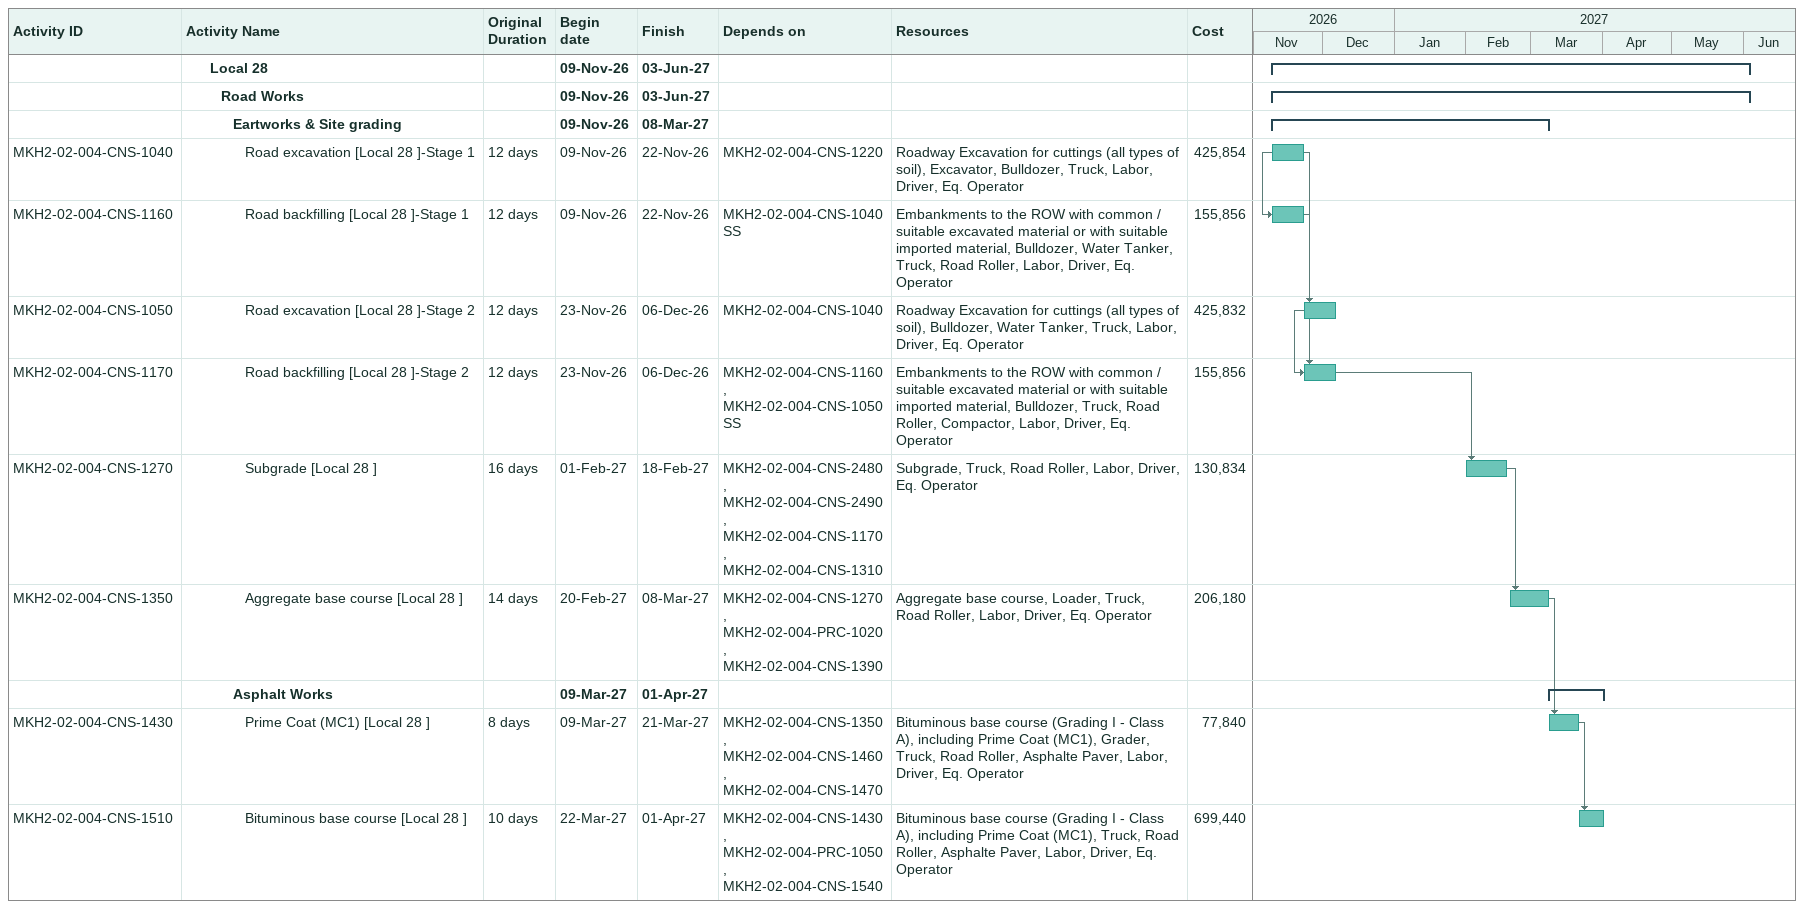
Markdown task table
| ID | Level | Task | Original duration | Start | Finish | Predecessors | Resources | Cost |
|---|---|---|---|---|---|---|---|---|
|  | 3 | **Local 28** |  | 2026-11-09 | 2027-06-03 |  |  |  |
|  | 4 | **Road Works** |  | 2026-11-09 | 2027-06-03 |  |  |  |
|  | 5 | **Eartworks & Site grading** |  | 2026-11-09 | 2027-03-08 |  |  |  |
| MKH2-02-004-CNS-1040 | 6 | Road excavation [Local 28 ]-Stage 1 | 12d | 2026-11-09 | 2026-11-22 | MKH2-02-004-CNS-1220 | Roadway Excavation for cuttings (all types of soil), Excavator, Bulldozer, Truck, Labor, Driver, Eq. Operator | 425854 |
| MKH2-02-004-CNS-1160 | 6 | Road backfilling [Local 28 ]-Stage 1 | 12d | 2026-11-09 | 2026-11-22 | MKH2-02-004-CNS-1040SS | Embankments to the ROW with common / suitable excavated material or with suitable imported material, Bulldozer, Water Tanker, Truck, Road Roller, Labor, Driver, Eq. Operator | 155856 |
| MKH2-02-004-CNS-1050 | 6 | Road excavation [Local 28 ]-Stage 2 | 12d | 2026-11-23 | 2026-12-06 | MKH2-02-004-CNS-1040 | Roadway Excavation for cuttings (all types of soil), Bulldozer, Water Tanker, Truck, Labor, Driver, Eq. Operator | 425832 |
| MKH2-02-004-CNS-1170 | 6 | Road backfilling [Local 28 ]-Stage 2 | 12d | 2026-11-23 | 2026-12-06 | MKH2-02-004-CNS-1160, MKH2-02-004-CNS-1050SS | Embankments to the ROW with common / suitable excavated material or with suitable imported material, Bulldozer, Truck, Road Roller, Compactor, Labor, Driver, Eq. Operator | 155856 |
| MKH2-02-004-CNS-1270 | 6 | Subgrade [Local 28 ] | 16d | 2027-02-01 | 2027-02-18 | MKH2-02-004-CNS-2480, MKH2-02-004-CNS-2490, MKH2-02-004-CNS-1170, MKH2-02-004-CNS-1310 | Subgrade, Truck, Road Roller, Labor, Driver, Eq. Operator | 130834 |
| MKH2-02-004-CNS-1350 | 6 | Aggregate base course [Local 28 ] | 14d | 2027-02-20 | 2027-03-08 | MKH2-02-004-CNS-1270, MKH2-02-004-PRC-1020, MKH2-02-004-CNS-1390 | Aggregate base course, Loader, Truck, Road Roller, Labor, Driver, Eq. Operator | 206180 |
|  | 5 | **Asphalt Works** |  | 2027-03-09 | 2027-04-01 |  |  |  |
| MKH2-02-004-CNS-1430 | 6 | Prime Coat (MC1) [Local 28 ] | 8d | 2027-03-09 | 2027-03-21 | MKH2-02-004-CNS-1350, MKH2-02-004-CNS-1460, MKH2-02-004-CNS-1470 | Bituminous base course (Grading I - Class A), including Prime Coat (MC1), Grader, Truck, Road Roller, Asphalte Paver, Labor, Driver, Eq. Operator | 77840 |
| MKH2-02-004-CNS-1510 | 6 | Bituminous base course [Local 28 ] | 10d | 2027-03-22 | 2027-04-01 | MKH2-02-004-CNS-1430, MKH2-02-004-PRC-1050, MKH2-02-004-CNS-1540 | Bituminous base course (Grading I - Class A), including Prime Coat (MC1), Truck, Road Roller, Asphalte Paver, Labor, Driver, Eq. Operator | 699440 |
